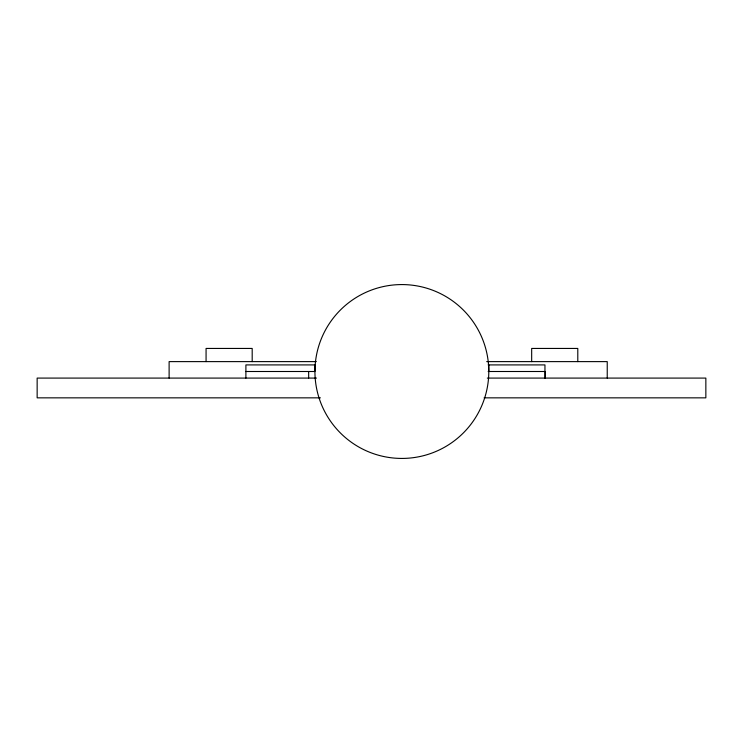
<?xml version="1.0" encoding="UTF-8"?>
<svg xmlns="http://www.w3.org/2000/svg" width="743" height="743" viewBox="0 0 743 743"><rect width="100%" height="100%" fill="white"/><g stroke="black" fill="none" stroke-linecap="round" stroke-linejoin="round"><path stroke-width="1.11" d="M316.314 361.618L169.116 361.618L169.116 378.085M486.693 361.618L607.235 361.618L607.235 378.085M488.16 364.915L544.953 364.915L544.953 371.5M245.905 371.5L314.921 371.5L314.921 364.915L245.905 364.915L245.887 378.085M488.16 371.5L545.121 371.5L545.121 378.085M316.472 378.085L37.15 378.085L37.15 397.849L320.419 397.849M487.315 378.085L705.85 378.085L705.85 397.849L484.111 397.849M577.794 361.618L577.794 348.439L531.672 348.439L531.672 361.618M545.111 371.5L545.111 378.085M488.792 364.915L488.792 371.5A86.94 86.94 0 0 1 358.386 446.784A86.94 86.94 0 0 1 358.386 296.216A86.94 86.94 0 0 1 488.792 371.5M308.661 371.5L308.661 378.085M252.193 361.618L252.193 348.439L206.071 348.439L206.071 361.618"/></g></svg>
